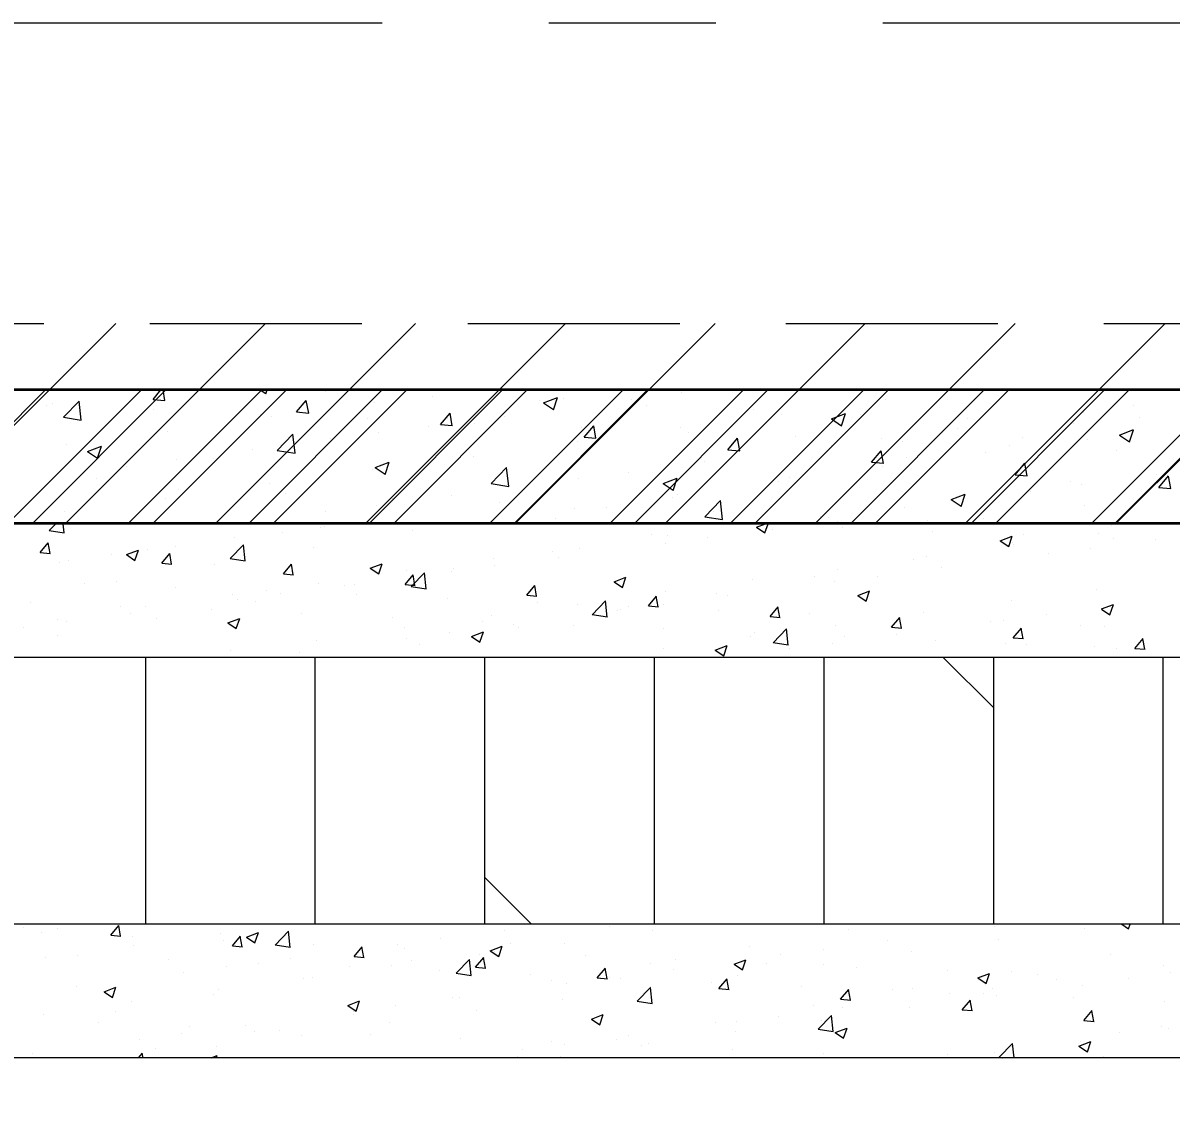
# Model space of a CAD drawing. Header units: millimetres. Extents: x 115500 to 206800, y -6300 to 53700.
# Drawn here: x 132912 to 134632, y 7281 to 8900 of the extents above; entities that cross this region are included whole.
import ezdxf

# ---------------------------------------------------------------- set-up
doc = ezdxf.new("R2010")
doc.units = ezdxf.units.MM
doc.linetypes.add('HIDDEN2', pattern=[4.7625, 3.175, -1.5875])
doc.linetypes.add('HT_Grid$0$CENTER2', pattern=[1.125, 0.75, -0.125, 0.125, -0.125])
doc.layers.get('Defpoints').update_dxf_attribs({"color": 151, "lineweight": 9})
for name, color, linetype, lineweight in [('HT_Dim Grid$0$NDC_S_DIM', 1, 'Continuous', 15), ('HT_Grid$0$NDC_S_AXIS', 5, 'HT_Grid$0$CENTER2', 13), ('NDC_S_BEAM', 3, 'HIDDEN2', 20), ('NDC_S_HATCH MATERIAL', 8, 'Continuous', 13), ('NDC_S_SLAB', 2, 'Continuous', 20), ('NDC_S_WALL', 6, 'Continuous', 35)]:
    doc.layers.add(name, color=color, linetype=linetype, lineweight=lineweight)
doc.styles.add('HT_Dim Grid$0$NDC_DIM', font='', dxfattribs={"width": 0.75})
doc.styles.get('HT_Dim Grid$0$NDC_DIM').set_extended_font_data('Dotum')
doc.dimstyles.new('HT_Dim Grid$0$NDC_dim_150', dxfattribs={"dimscale": 150, "dimtxt": 2.5, "dimasz": 1.5, "dimexe": 1.5, "dimexo": 2.5, "dimgap": 1, "dimtad": 1, "dimdec": 0, "dimzin": 0, "dimdsep": 46, "dimtxsty": 'HT_Dim Grid$0$NDC_DIM', "dimblk": 'HT_Dim Grid$0$DIMMARK', "dimcen": 0.09, "dimdle": 1.2, "dimclrd": 1, "dimclre": 1, "dimclrt": 3, "dimadec": 0, "dimazin": 0, "dimtfac": 1, "dimtdec": 0, "dimtix": 1, "dimtofl": 0, "dimtmove": 0, "dimatfit": 3, "dimfxl": 8, "dimfxlon": 1, "dimtolj": 1, "dimtzin": 0, "dimarcsym": 0})

# ---------------------------------------------------------------- blocks, each defined once
blk = doc.blocks.new('HT_Dim Grid$0$DIMMARK')
at = {"layer": 'HT_Dim Grid$0$NDC_S_DIM', "color": 1}
blk.add_line((-1.5, 0), (1, 0), dxfattribs=at)
at = {"layer": 'HT_Dim Grid$0$NDC_S_DIM', "color": 2, "const_width": 0.1}
blk.add_lwpolyline([(-0.4243, -0.4243), (0.4243, 0.4243)], dxfattribs=at)
blk = doc.blocks.new('*D64')
at = {"layer": 'Defpoints', "color": 0, "ltscale": 200, "transparency": 16777216}
for p in [(130700, 8900), (191600, 8900), (191600, -3900)]:
    blk.add_point(p, dxfattribs=at)
at = {"layer": 'HT_Dim Grid$0$NDC_S_DIM', "color": 1, "lineweight": -2, "ltscale": 200, "transparency": 16777216}
for p, q in [((130700, -2700), (130700, -4125)), ((191600, -2700), (191600, -4125)), ((130925, -3900), (191375, -3900))]:
    blk.add_line(p, q, dxfattribs=at)
at = {"layer": 'HT_Dim Grid$0$NDC_S_DIM', "color": 1, "lineweight": -2, "ltscale": 200, "transparency": 16777216, "xscale": 225, "yscale": 225, "zscale": 225, "rotation": 180}
blk.add_blockref('HT_Dim Grid$0$DIMMARK', (130700, -3900), dxfattribs=at)
at = {"layer": 'HT_Dim Grid$0$NDC_S_DIM', "color": 1, "lineweight": -2, "ltscale": 200, "transparency": 16777216, "xscale": 225, "yscale": 225, "zscale": 225}
blk.add_blockref('HT_Dim Grid$0$DIMMARK', (191600, -3900), dxfattribs=at)
at = {"layer": 'HT_Dim Grid$0$NDC_S_DIM', "color": 3, "ltscale": 200, "transparency": 16777216, "insert": (161150, -3562.2), "char_height": 375, "attachment_point": 5, "style": 'HT_Dim Grid$0$NDC_DIM'}
blk.add_mtext('\\A1;60900', dxfattribs=at)
blk = doc.blocks.new('*D69')
at = {"layer": 'Defpoints', "color": 0, "ltscale": 200, "transparency": 16777216}
for p in [(130700, 8900), (140350, 8900), (140350, -2700)]:
    blk.add_point(p, dxfattribs=at)
at = {"layer": 'HT_Dim Grid$0$NDC_S_DIM', "color": 1, "lineweight": -2, "ltscale": 200, "transparency": 16777216}
for p, q in [((130700, -1500), (130700, -2925)), ((140350, -1500), (140350, -2925)), ((130925, -2700), (140125, -2700))]:
    blk.add_line(p, q, dxfattribs=at)
at = {"layer": 'HT_Dim Grid$0$NDC_S_DIM', "color": 1, "lineweight": -2, "ltscale": 200, "transparency": 16777216, "xscale": 225, "yscale": 225, "zscale": 225, "rotation": 180}
blk.add_blockref('HT_Dim Grid$0$DIMMARK', (130700, -2700), dxfattribs=at)
at = {"layer": 'HT_Dim Grid$0$NDC_S_DIM', "color": 1, "lineweight": -2, "ltscale": 200, "transparency": 16777216, "xscale": 225, "yscale": 225, "zscale": 225}
blk.add_blockref('HT_Dim Grid$0$DIMMARK', (140350, -2700), dxfattribs=at)
at = {"layer": 'HT_Dim Grid$0$NDC_S_DIM', "color": 3, "ltscale": 200, "transparency": 16777216, "insert": (135525, -2362.2), "char_height": 375, "attachment_point": 5, "style": 'HT_Dim Grid$0$NDC_DIM'}
blk.add_mtext('\\A1;9650', dxfattribs=at)

msp = doc.modelspace()

# ---------------------------------------------------------------- linework, layer by layer
at = {"layer": 'HT_Grid$0$NDC_S_AXIS', "ltscale": 2000}
msp.add_line((120700, 8900), (201600, 8900), dxfattribs=at)
at = {"layer": 'NDC_S_BEAM', "ltscale": 100}
msp.add_line((124053.4, 8450), (150900, 8450), dxfattribs=at)
at = {"layer": 'NDC_S_HATCH MATERIAL', "linetype": 'Continuous', "ltscale": 100}
for p, q in [((132751.1, 8150), (133051.1, 8450)), ((132975.6, 8150), (133275.6, 8450)), ((133200.1, 8150), (133500.1, 8450)), ((133424.6, 8150), (133724.6, 8450)), ((133649.1, 8150), (133949.1, 8450)), ((133873.6, 8150), (134173.6, 8450)), ((134098.1, 8150), (134398.1, 8450)), ((134322.6, 8150), (134622.6, 8450)), ((134547.1, 8150), (134847.1, 8450)), ((132746.1, 8150.4), (132946.1, 8350.4)), ((132889.7, 8150.4), (133089.7, 8350.4)), ((132926.4, 8150.4), (133126.4, 8350.4)), ((133070, 8150.4), (133270, 8350.4)), ((133106.7, 8150.4), (133306.7, 8350.4)), ((133107, 8336.1), (133118.9, 8350.4)), ((133124.9, 8334.4), (133122, 8350.4)), ((133250.3, 8150.4), (133450.3, 8350.4)), ((133267.6, 8350.4), (133275.8, 8344.8)), ((133275.8, 8344.7), (133277.7, 8350.4)), ((133287, 8150.4), (133487, 8350.4)), ((133365.3, 8347.4), (133365.3, 8347.4)), ((133430.6, 8150.4), (133630.6, 8350.4)), ((133467.4, 8150.4), (133667.4, 8350.4)), ((133525.4, 8340.7), (133525.4, 8340.7)), ((133610.9, 8150.4), (133810.9, 8350.4)), ((133647.7, 8150.4), (133847.7, 8350.4)), ((133791.2, 8150.4), (133991.2, 8350.4)), ((133828, 8150.4), (134028, 8350.4)), ((133898.2, 8345.8), (133898.2, 8345.8)), ((133971.5, 8150.4), (134171.5, 8350.4)), ((134008.3, 8150.4), (134208.3, 8350.4)), ((134151.9, 8150.4), (134351.9, 8350.4)), ((134188.6, 8150.4), (134388.6, 8350.4)), ((134332.2, 8150.4), (134532.2, 8350.4)), ((134368.9, 8150.4), (134568.9, 8350.4)), ((134512.5, 8150.4), (134712.5, 8350.4)), ((134549.2, 8150.4), (134749.2, 8350.4)), ((132948.1, 8327.4), (132948.1, 8327.4)), ((132956.2, 8329.7), (132956.2, 8329.7)), ((132972.9, 8309.3), (132996.2, 8333.7)), ((132999.6, 8305.1), (132996.2, 8333.6)), ((133107, 8336.1), (133124.9, 8334.5)), ((133322.1, 8317.3), (133336.6, 8334.5)), ((133340.1, 8315.6), (133336.6, 8334.4)), ((133438.8, 8331.3), (133438.8, 8331.3)), ((133685.5, 8333.9), (133685.5, 8333.9)), ((133692, 8330.9), (133713, 8338.9)), ((133692, 8330.9), (133706.9, 8320.8)), ((133706.9, 8320.7), (133713, 8338.8)), ((133722.2, 8337.5), (133722.2, 8337.5)), ((133823.1, 8335.9), (133823.1, 8335.9)), ((133845.7, 8327.1), (133845.7, 8327.1)), ((134203.9, 8336), (134203.9, 8336)), ((134575.7, 8327), (134575.7, 8327)), ((132972.9, 8309.3), (132999.5, 8305.2)), ((133108.2, 8320.7), (133108.2, 8320.7)), ((133268.4, 8313.9), (133268.4, 8313.9)), ((133284.7, 8310.2), (133284.7, 8310.2)), ((133322.1, 8317.3), (133340.1, 8315.7)), ((133428.5, 8307.1), (133428.5, 8307.1)), ((133537.3, 8298.4), (133551.8, 8315.7)), ((133547.3, 8307.5), (133547.3, 8307.5)), ((133555.2, 8296.8), (133551.8, 8315.6)), ((133633.7, 8310.9), (133633.7, 8310.9)), ((134005.8, 8320.4), (134005.8, 8320.4)), ((134048, 8313.5), (134048, 8313.5)), ((134123.1, 8306.8), (134144.1, 8314.9)), ((134123.1, 8306.8), (134138, 8296.8)), ((134138.1, 8296.7), (134144.1, 8314.8)), ((134166, 8313.6), (134166, 8313.6)), ((134326.1, 8306.8), (134326.1, 8306.8)), ((134500.6, 8317.1), (134500.6, 8317.1)), ((134584.6, 8308.6), (134584.6, 8308.6)), ((133128.9, 8287.7), (133128.9, 8287.7)), ((133520.1, 8296), (133520.1, 8296)), ((133537.3, 8298.4), (133555.2, 8296.9)), ((133588.7, 8300.4), (133588.7, 8300.4)), ((133748.8, 8293.6), (133748.8, 8293.6)), ((133752.5, 8279.6), (133767, 8296.8)), ((133770.4, 8277.9), (133767, 8296.7)), ((133896.5, 8294.3), (133896.5, 8294.3)), ((134311.1, 8292.2), (134311.1, 8292.2)), ((134486.3, 8300.1), (134486.3, 8300.1)), ((134554.3, 8282.8), (134575.3, 8290.9)), ((134569.2, 8272.6), (134575.3, 8290.8)), ((133293, 8259.7), (133316.4, 8284)), ((133319.7, 8255.4), (133316.4, 8283.9)), ((133372.3, 8277.4), (133372.3, 8277.4)), ((133444.9, 8286.1), (133444.9, 8286.1)), ((133742.5, 8273.2), (133742.5, 8273.2)), ((133752.5, 8279.6), (133770.4, 8278)), ((133908.9, 8286.8), (133908.9, 8286.8)), ((133967.7, 8260.8), (133982.1, 8278)), ((133985.6, 8259.1), (133982.1, 8277.9)), ((134069.1, 8280.1), (134069.1, 8280.1)), ((134197.5, 8277.2), (134197.5, 8277.2)), ((134229.2, 8273.3), (134229.2, 8273.3)), ((134409.6, 8278.6), (134409.6, 8278.6)), ((134505.8, 8276.4), (134505.8, 8276.4)), ((134554.3, 8282.8), (134569.2, 8272.7)), ((132977.4, 8268.5), (132977.4, 8268.5)), ((133008.8, 8258.1), (133029.8, 8266.2)), ((133008.8, 8258.1), (133023.7, 8248.1)), ((133023.7, 8247.9), (133029.8, 8266.1)), ((133255.5, 8261.1), (133255.5, 8261.1)), ((133293, 8259.7), (133319.7, 8255.5)), ((133967.7, 8260.8), (133985.6, 8259.2)), ((134122.4, 8267.3), (134122.4, 8267.3)), ((134182.8, 8242), (134197.3, 8259.2)), ((134200.8, 8240.3), (134197.3, 8259.1)), ((134354.2, 8257.2), (134354.2, 8257.2)), ((134389.4, 8266.5), (134389.4, 8266.5)), ((134549.5, 8259.8), (134549.5, 8259.8)), ((133066.8, 8236.3), (133066.8, 8236.3)), ((133141.9, 8246.2), (133141.9, 8246.2)), ((133197.3, 8247.4), (133197.3, 8247.4)), ((133439.9, 8234.1), (133460.9, 8242.2)), ((133454.8, 8223.9), (133460.9, 8242.1)), ((133586.7, 8250.7), (133586.7, 8250.7)), ((133932.9, 8242.4), (133932.9, 8242.4)), ((134182.8, 8242), (134200.8, 8240.4)), ((134200.2, 8236.1), (134200.2, 8236.1)), ((134234.7, 8248.6), (134234.7, 8248.6)), ((134398, 8223.1), (134412.5, 8240.4)), ((134416, 8221.5), (134412.5, 8240.3)), ((133435.1, 8231.5), (133435.1, 8231.5)), ((133439.9, 8234.1), (133454.8, 8224)), ((133613.2, 8210), (133636.6, 8234.4)), ((133639.9, 8205.8), (133636.6, 8234.3)), ((133819.3, 8227.4), (133819.3, 8227.4)), ((134398, 8223.1), (134416, 8221.6)), ((134610.4, 8223.7), (134610.4, 8223.7)), ((134613.2, 8204.3), (134627.7, 8221.5)), ((134631.1, 8202.6), (134627.7, 8221.4)), ((132985.3, 8208.5), (132985.3, 8208.5)), ((133022.4, 8217.4), (133022.4, 8217.4)), ((133145.4, 8201.7), (133145.4, 8201.7)), ((133281.1, 8210.3), (133281.1, 8210.3)), ((133613.2, 8210), (133639.9, 8205.9)), ((133744.2, 8217.6), (133744.2, 8217.6)), ((133871.1, 8210.1), (133892.1, 8218.1)), ((133871.1, 8210.1), (133886, 8200)), ((133886, 8199.9), (133892.1, 8218)), ((134044.4, 8213.6), (134044.4, 8213.6)), ((134059.7, 8218.5), (134059.7, 8218.5)), ((134481.5, 8212.7), (134481.5, 8212.7)), ((134496.8, 8208.7), (134496.8, 8208.7)), ((134613.2, 8204.3), (134631.1, 8202.7)), ((133125.3, 8187.8), (133125.3, 8187.8)), ((133305.6, 8194.9), (133305.6, 8194.9)), ((133465.7, 8188.2), (133465.7, 8188.2)), ((133554.7, 8192.6), (133554.7, 8192.6)), ((133884.8, 8188.5), (133884.8, 8188.5)), ((133892.9, 8194.4), (133892.9, 8194.4)), ((133933.4, 8160.4), (133956.7, 8184.7)), ((133960.1, 8156.1), (133956.8, 8184.6)), ((134302.2, 8186), (134323.2, 8194.1)), ((134302.2, 8186), (134317.1, 8176)), ((134317.1, 8175.9), (134323.2, 8194)), ((134421.7, 8198.8), (134421.7, 8198.8)), ((132973.7, 8168.6), (132973.7, 8168.6)), ((133366, 8167.8), (133366, 8167.8)), ((133441.1, 8177.7), (133441.1, 8177.7)), ((133625.9, 8181.4), (133625.9, 8181.4)), ((133738.8, 8173.3), (133738.8, 8173.3)), ((133786, 8174.6), (133786, 8174.6)), ((133946.2, 8167.9), (133946.2, 8167.9)), ((134232.2, 8173.9), (134232.2, 8173.9)), ((134306.6, 8182.7), (134306.6, 8182.7)), ((134502.1, 8176.6), (134502.1, 8176.6)), ((133583, 8150.8), (133583, 8150.8)), ((133709.8, 8158.5), (133709.8, 8158.5)), ((133933.4, 8160.4), (133960.1, 8156.2)), ((134106.3, 8161.1), (134106.3, 8161.1)), ((134118.6, 8158.9), (134118.6, 8158.9)), ((134131.6, 8152.7), (134131.6, 8152.7)), ((134266.4, 8154.3), (134266.4, 8154.3)), ((134350.6, 8157.4), (134350.6, 8157.4)), ((132951.5, 8139.9), (132974.1, 8136.4)), ((132951.6, 8139.8), (132961.4, 8150)), ((132974.1, 8136.3), (132972.5, 8150)), ((133300.7, 8136.9), (133300.7, 8136.9)), ((133357.7, 8144.8), (133357.7, 8144.8)), ((133364.3, 8145.2), (133364.3, 8145.2)), ((133496, 8139.4), (133496, 8139.4)), ((133853.2, 8134.4), (133853.2, 8134.4)), ((134010.8, 8144.8), (134023.5, 8136.3)), ((134010.9, 8144.9), (134024.2, 8150)), ((134023.5, 8136.3), (134028.1, 8150)), ((134034.1, 8142), (134034.1, 8142)), ((134139.2, 8144.8), (134139.2, 8144.8)), ((134274.8, 8139), (134274.8, 8139)), ((134410.4, 8133.3), (134410.4, 8133.3)), ((134523.4, 8135.3), (134523.4, 8135.3)), ((134542.7, 8147.3), (134542.7, 8147.3)), ((132937.9, 8106.7), (132950.2, 8121.2)), ((132952.8, 8105.3), (132949.8, 8121.2)), ((133140.3, 8115.7), (133140.3, 8115.7)), ((133222.7, 8097.8), (133242.5, 8118.4)), ((133229.4, 8128.6), (133229.4, 8128.6)), ((133245.2, 8094.3), (133242.4, 8118.4)), ((133874.3, 8121), (133874.3, 8121)), ((133877.1, 8132.5), (133877.1, 8132.5)), ((133937.9, 8129.4), (133937.9, 8129.4)), ((134375.9, 8124.5), (134393.7, 8131.4)), ((134375.9, 8124.5), (134388.5, 8116)), ((134388.5, 8116), (134393.7, 8131.3)), ((134394.5, 8121.8), (134394.5, 8121.8)), ((134395.1, 8119), (134395.1, 8119)), ((134546, 8127.6), (134546, 8127.6)), ((134607.7, 8126.2), (134607.7, 8126.2)), ((132937.9, 8106.6), (132953.1, 8105.3)), ((133044.1, 8103.1), (133044.1, 8103.1)), ((133067.4, 8103.6), (133085.2, 8110.5)), ((133067.4, 8103.6), (133080, 8095.1)), ((133080, 8095.1), (133085.1, 8110.4)), ((133099, 8110.7), (133099, 8110.7)), ((133120.1, 8090.7), (133132.4, 8105.3)), ((133134.9, 8089.3), (133132, 8105.2)), ((133347.9, 8113.9), (133347.9, 8113.9)), ((133705, 8109), (133705, 8109)), ((133713.9, 8099.9), (133713.9, 8099.9)), ((133745.2, 8113.5), (133745.2, 8113.5)), ((134264.7, 8101.2), (134264.7, 8101.2)), ((134447.9, 8105.1), (134447.9, 8105.1)), ((134511.5, 8113.5), (134511.5, 8113.5)), ((132967, 8091.7), (132967, 8091.7)), ((132980.5, 8094.7), (132980.5, 8094.7)), ((133120.1, 8090.7), (133135.3, 8089.4)), ((133199.8, 8088.5), (133199.8, 8088.5)), ((133222.6, 8097.9), (133245.2, 8094.4)), ((133302.3, 8074.8), (133314.6, 8089.4)), ((133317.1, 8073.4), (133314.2, 8089.3)), ((133432.4, 8083.3), (133450.2, 8090.1)), ((133432.4, 8083.2), (133445, 8074.7)), ((133445, 8074.7), (133450.2, 8090.1)), ((133556.9, 8083.6), (133556.9, 8083.6)), ((133616.9, 8097.2), (133616.9, 8097.2)), ((133617.7, 8087.2), (133617.7, 8087.2)), ((134132.8, 8082.1), (134132.8, 8082.1)), ((134246.4, 8096.4), (134246.4, 8096.4)), ((134287.5, 8084), (134287.5, 8084)), ((133302.3, 8074.8), (133317.5, 8073.4)), ((133484.5, 8058.8), (133496.7, 8073.4)), ((133486.5, 8079.3), (133486.5, 8079.3)), ((133493.8, 8055.7), (133513.5, 8076.4)), ((133499.3, 8057.4), (133496.4, 8073.4)), ((133516.3, 8052.2), (133513.5, 8076.3)), ((133554.1, 8078.8), (133554.1, 8078.8)), ((133797.5, 8063), (133815.2, 8069.8)), ((133810.1, 8054.4), (133815.2, 8069.7)), ((134004.5, 8065.9), (134004.5, 8065.9)), ((134098.3, 8071), (134098.3, 8071)), ((134191.3, 8071.3), (134191.3, 8071.3)), ((133005, 8060.8), (133005, 8060.8)), ((133051.6, 8063.1), (133051.6, 8063.1)), ((133140.6, 8055.1), (133140.6, 8055.1)), ((133276.2, 8049.3), (133276.2, 8049.3)), ((133354.6, 8060.3), (133354.6, 8060.3)), ((133393.7, 8057.7), (133393.7, 8057.7)), ((133408.8, 8058.2), (133408.8, 8058.2)), ((133484.5, 8058.8), (133499.7, 8057.5)), ((133493.7, 8055.9), (133516.3, 8052.4)), ((133666.7, 8042.9), (133678.9, 8057.5)), ((133681.5, 8041.5), (133678.6, 8057.4)), ((133797.4, 8062.9), (133810.1, 8054.4)), ((133874, 8048), (133874, 8048)), ((134127.7, 8063), (134127.7, 8063)), ((134162.5, 8042.6), (134180.3, 8049.4)), ((134175.1, 8034), (134180.2, 8049.4)), ((134520.3, 8050.7), (134520.3, 8050.7)), ((132923, 8032.4), (132923, 8032.4)), ((133226.3, 8044), (133226.3, 8044)), ((133233.9, 8036.7), (133233.9, 8036.7)), ((133260.6, 8032.7), (133260.6, 8032.7)), ((133297.5, 8045.1), (133297.5, 8045.1)), ((133411.8, 8043.6), (133411.8, 8043.6)), ((133547.4, 8037.9), (133547.4, 8037.9)), ((133666.7, 8042.9), (133681.9, 8041.6)), ((133683, 8032.2), (133683, 8032.2)), ((133764.8, 8013.7), (133784.6, 8034.3)), ((133787.3, 8010.2), (133784.5, 8034.3)), ((133848.9, 8027), (133861.1, 8041.6)), ((133863.7, 8025.6), (133860.7, 8041.5)), ((133950.2, 8045.6), (133950.2, 8045.6)), ((133967.3, 8041.8), (133967.3, 8041.8)), ((134162.5, 8042.6), (134175.1, 8034)), ((134392, 8034.5), (134392, 8034.5)), ((133058.6, 8026.7), (133058.6, 8026.7)), ((133073.5, 8015.6), (133073.5, 8015.6)), ((133095.9, 8026.1), (133095.9, 8026.1)), ((133194.2, 8021), (133194.2, 8021)), ((133329.8, 8015.2), (133329.8, 8015.2)), ((133613.8, 8012.7), (133613.8, 8012.7)), ((133742.1, 8028.9), (133742.1, 8028.9)), ((133764.8, 8013.8), (133787.4, 8010.3)), ((133802, 8020.1), (133802, 8020.1)), ((133807.5, 8020.8), (133807.5, 8020.8)), ((133818.6, 8026.4), (133818.6, 8026.4)), ((133848.9, 8027), (133864, 8025.6)), ((133871.1, 8029.2), (133871.1, 8029.2)), ((133954.2, 8020.7), (133954.2, 8020.7)), ((134031.1, 8011), (134043.3, 8025.6)), ((134045.9, 8009.6), (134042.9, 8025.5)), ((134089.8, 8015), (134089.8, 8015)), ((134261.6, 8016.6), (134261.6, 8016.6)), ((134444.6, 8013.3), (134444.6, 8013.3)), ((134527.5, 8022.3), (134545.3, 8029.1)), ((134527.5, 8022.2), (134540.1, 8013.7)), ((134540.1, 8013.7), (134545.3, 8029)), ((134540.8, 8026), (134540.8, 8026)), ((132963.9, 8007.1), (132963.9, 8007.1)), ((132977.3, 8002.9), (132977.3, 8002.9)), ((133112.5, 8007.3), (133112.5, 8007.3)), ((133219, 8001.4), (133236.8, 8008.2)), ((133219, 8001.3), (133231.6, 7992.8)), ((133231.6, 7992.8), (133236.8, 8008.1)), ((133465.4, 8009.5), (133465.4, 8009.5)), ((133601, 8003.8), (133601, 8003.8)), ((133647.1, 7999.7), (133647.1, 7999.7)), ((133736.5, 7998), (133736.5, 7998)), ((134031.1, 8011), (134046.2, 8009.7)), ((134129.7, 7997.6), (134129.7, 7997.6)), ((134213.2, 7995.1), (134225.5, 8009.7)), ((134228.1, 7993.7), (134225.1, 8009.6)), ((134225.4, 8009.2), (134225.4, 8009.2)), ((134360.9, 8003.5), (134360.9, 8003.5)), ((134381.1, 8004.9), (134381.1, 8004.9)), ((134496.5, 7997.8), (134496.5, 7997.8)), ((134532.2, 7995.7), (134532.2, 7995.7)), ((132913.7, 7994.5), (132913.7, 7994.5)), ((132964.4, 7981.9), (132964.4, 7981.9)), ((133483.4, 7994.8), (133483.4, 7994.8)), ((133487.3, 7978.7), (133487.3, 7978.7)), ((133550.9, 7987), (133550.9, 7987)), ((133584, 7981), (133601.8, 7987.9)), ((133584, 7981), (133596.6, 7972.5)), ((133596.6, 7972.5), (133601.8, 7987.8)), ((133653.9, 7994.7), (133653.9, 7994.7)), ((133872.1, 7992.3), (133872.1, 7992.3)), ((134001.4, 7981.3), (134001.4, 7981.3)), ((134007.7, 7986.6), (134007.7, 7986.6)), ((134035.9, 7971.7), (134055.7, 7992.3)), ((134058.4, 7968.1), (134055.6, 7992.3)), ((134143.3, 7980.9), (134143.3, 7980.9)), ((134213.2, 7995.1), (134228.4, 7993.7)), ((134220.6, 7983.8), (134220.6, 7983.8)), ((134395.4, 7979.1), (134407.7, 7993.7)), ((134395.4, 7979.1), (134410.6, 7977.8)), ((134410.2, 7977.7), (134407.3, 7993.7)), ((133351.5, 7975.7), (133351.5, 7975.7)), ((133505.8, 7969.3), (133505.8, 7969.3)), ((133871, 7963.4), (133871, 7963.4)), ((133949.1, 7960.7), (133966.9, 7967.5)), ((133961.7, 7952.1), (133966.8, 7967.5)), ((134035.8, 7971.8), (134058.4, 7968.3)), ((134060.9, 7962.8), (134060.9, 7962.8)), ((134124.4, 7971.2), (134124.4, 7971.2)), ((134278.9, 7975.1), (134278.9, 7975.1)), ((134384.1, 7970.3), (134384.1, 7970.3)), ((134414.5, 7969.4), (134414.5, 7969.4)), ((134517.2, 7966.2), (134517.2, 7966.2)), ((134550.1, 7963.7), (134550.1, 7963.7)), ((134577.6, 7963.2), (134589.8, 7977.8)), ((134577.6, 7963.2), (134592.8, 7961.9)), ((134592.4, 7961.8), (134589.5, 7977.7)), ((133096, 7550), (133096, 7950)), ((133223.2, 7959.5), (133223.2, 7959.5)), ((133326.9, 7957.5), (133326.9, 7957.5)), ((133350, 7550), (133350, 7950)), ((133604, 7550), (133604, 7950)), ((133858, 7550), (133858, 7950)), ((133949, 7960.6), (133961.7, 7952.1)), ((134112, 7550), (134112, 7950)), ((134366, 7874), (134289.9, 7950)), ((134326.6, 7950), (134326.8, 7950.2)), ((134326.7, 7950), (134326.7, 7950.2)), ((134366, 7550), (134366, 7950)), ((134620, 7550), (134620, 7950)), ((133673.9, 7550), (133604, 7620)), ((134557.8, 7550), (134568.1, 7543.1)), ((134568.1, 7543.1), (134570.5, 7550)), ((132912.5, 7545.9), (132912.5, 7545.9)), ((132940.6, 7537.3), (132940.6, 7537.3)), ((132963.4, 7544.2), (132963.4, 7544.2)), ((133043.7, 7533.5), (133055.9, 7548.1)), ((133043.7, 7533.5), (133058.9, 7532.2)), ((133058.5, 7532.1), (133055.6, 7548)), ((133076.2, 7531.5), (133076.2, 7531.5)), ((133207.8, 7536.7), (133207.8, 7536.7)), ((133225.9, 7517.5), (133238.1, 7532.1)), ((133240.7, 7516.1), (133237.7, 7532.1)), ((133247, 7530.7), (133264.8, 7537.6)), ((133259.6, 7522.2), (133264.8, 7537.5)), ((133290, 7518.8), (133309.8, 7539.5)), ((133312.5, 7515.3), (133309.7, 7539.5)), ((133633.2, 7540.9), (133633.2, 7540.9)), ((133790.8, 7546.9), (133790.8, 7546.9)), ((133855.5, 7540.6), (133855.5, 7540.6)), ((134147.9, 7542), (134147.9, 7542)), ((134367.2, 7546.2), (134367.2, 7546.2)), ((134501.8, 7543.4), (134501.8, 7543.4)), ((133077.3, 7518.8), (133077.3, 7518.8)), ((133211.8, 7525.8), (133211.8, 7525.8)), ((133225.9, 7517.5), (133241, 7516.2)), ((133247, 7530.7), (133259.6, 7522.2)), ((133290, 7519), (133312.6, 7515.5)), ((133347.4, 7520.1), (133347.4, 7520.1)), ((133408, 7501.6), (133420.3, 7516.2)), ((133422.9, 7500.2), (133419.9, 7516.1)), ((133473.4, 7519.9), (133473.4, 7519.9)), ((133483, 7514.4), (133483, 7514.4)), ((133537, 7528.3), (133537, 7528.3)), ((133612.1, 7510.4), (133629.8, 7517.2)), ((133624.7, 7501.8), (133629.8, 7517.2)), ((133642.7, 7521.5), (133642.7, 7521.5)), ((133723.6, 7521.6), (133723.6, 7521.6)), ((133999.8, 7516.6), (133999.8, 7516.6)), ((134206.7, 7525.1), (134206.7, 7525.1)), ((134373.5, 7527.2), (134373.5, 7527.2)), ((132945.4, 7499.8), (132945.4, 7499.8)), ((132994.2, 7503.1), (132994.2, 7503.1)), ((133129.8, 7497.4), (133129.8, 7497.4)), ((133313, 7498.8), (133313, 7498.8)), ((133408, 7501.6), (133423.2, 7500.3)), ((133561.1, 7476.8), (133580.9, 7497.4)), ((133583.6, 7473.3), (133580.8, 7497.4)), ((133590.2, 7485.7), (133602.5, 7500.3)), ((133595.3, 7505.3), (133595.3, 7505.3)), ((133605, 7484.3), (133602.1, 7500.2)), ((133612, 7510.3), (133624.7, 7501.8)), ((133618.6, 7508.6), (133618.6, 7508.6)), ((133754.2, 7502.9), (133754.2, 7502.9)), ((133889.8, 7497.2), (133889.8, 7497.2)), ((133977.1, 7490.1), (133994.9, 7496.9)), ((133989.7, 7481.5), (133994.8, 7496.8)), ((134047, 7504), (134047, 7504)), ((134110.5, 7512.4), (134110.5, 7512.4)), ((134243.1, 7509.3), (134243.1, 7509.3)), ((134541.2, 7504), (134541.2, 7504)), ((133216.8, 7486.1), (133216.8, 7486.1)), ((133265.4, 7491.7), (133265.4, 7491.7)), ((133401, 7486), (133401, 7486)), ((133464.9, 7487.5), (133464.9, 7487.5)), ((133494.5, 7496.1), (133494.5, 7496.1)), ((133536.6, 7480.2), (133536.6, 7480.2)), ((133590.2, 7485.7), (133605.4, 7484.3)), ((133772.4, 7469.7), (133784.7, 7484.3)), ((133787.2, 7468.3), (133784.3, 7484.2)), ((133851.7, 7491.2), (133851.7, 7491.2)), ((133886.5, 7482.9), (133886.5, 7482.9)), ((133977.1, 7490), (133989.7, 7481.5)), ((134025.4, 7491.4), (134025.4, 7491.4)), ((134111.1, 7490.2), (134111.1, 7490.2)), ((134161, 7485.7), (134161, 7485.7)), ((134296.5, 7480), (134296.5, 7480)), ((134620.5, 7488.2), (134620.5, 7488.2)), ((133153.2, 7477.8), (133153.2, 7477.8)), ((133333, 7468.4), (133333, 7468.4)), ((133346.4, 7470.7), (133346.4, 7470.7)), ((133561, 7476.9), (133583.6, 7473.4)), ((133672.1, 7474.5), (133672.1, 7474.5)), ((133703.5, 7465.7), (133703.5, 7465.7)), ((133772.4, 7469.7), (133787.6, 7468.4)), ((133790.3, 7470.3), (133790.3, 7470.3)), ((133807.7, 7468.8), (133807.7, 7468.8)), ((133943.3, 7463), (133943.3, 7463)), ((133954.6, 7453.8), (133966.8, 7468.4)), ((133969.4, 7452.4), (133966.5, 7468.3)), ((133982.8, 7474), (133982.8, 7474)), ((134342.1, 7469.7), (134359.9, 7476.5)), ((134342.1, 7469.7), (134354.7, 7461.1)), ((134354.7, 7461.1), (134359.9, 7476.5)), ((134393.1, 7478.6), (134393.1, 7478.6)), ((134432.1, 7474.3), (134432.1, 7474.3)), ((134460.1, 7467), (134460.1, 7467)), ((134567.7, 7468.5), (134567.7, 7468.5)), ((134630.6, 7477.9), (134630.6, 7477.9)), ((132992.8, 7456.6), (132992.8, 7456.6)), ((133033.6, 7448.8), (133051.4, 7455.6)), ((133033.6, 7448.8), (133046.2, 7440.2)), ((133046.2, 7440.2), (133051.4, 7455.6)), ((133198.3, 7445.2), (133198.3, 7445.2)), ((133204.7, 7452.1), (133204.7, 7452.1)), ((133726.8, 7461.9), (133726.8, 7461.9)), ((133832.2, 7434.8), (133852, 7455.4)), ((133854.7, 7431.2), (133851.9, 7455.4)), ((133852.4, 7456.1), (133852.4, 7456.1)), ((133954.6, 7453.8), (133969.8, 7452.5)), ((134078.9, 7457.3), (134078.9, 7457.3)), ((134136.8, 7437.8), (134149, 7452.4)), ((134151.6, 7436.4), (134148.7, 7452.4)), ((134214.5, 7451.6), (134214.5, 7451.6)), ((134244.9, 7453.1), (134244.9, 7453.1)), ((134300.3, 7446), (134300.3, 7446)), ((134350.1, 7445.9), (134350.1, 7445.9)), ((134363.9, 7454.4), (134363.9, 7454.4)), ((134498.7, 7458.9), (134498.7, 7458.9)), ((133074.2, 7434.3), (133074.2, 7434.3)), ((133398.6, 7428.5), (133416.4, 7435.3)), ((133398.6, 7428.4), (133411.2, 7419.9)), ((133411.2, 7419.9), (133416.4, 7435.2)), ((133470.1, 7428.1), (133470.1, 7428.1)), ((133555.4, 7440.3), (133555.4, 7440.3)), ((133566.3, 7440.8), (133566.3, 7440.8)), ((133720.5, 7437), (133720.5, 7437)), ((133832.1, 7434.9), (133854.7, 7431.4)), ((134136.8, 7437.8), (134152, 7436.5)), ((134319, 7421.9), (134331.2, 7436.5)), ((134333.8, 7420.5), (134330.8, 7436.4)), ((134370.4, 7442.6), (134370.4, 7442.6)), ((134485.7, 7440.1), (134485.7, 7440.1)), ((134621.3, 7434.4), (134621.3, 7434.4)), ((132942.3, 7415.2), (132942.3, 7415.2)), ((133050.2, 7419.8), (133050.2, 7419.8)), ((133406.6, 7419.7), (133406.6, 7419.7)), ((133407.3, 7414.9), (133407.3, 7414.9)), ((133592.2, 7420.8), (133592.2, 7420.8)), ((133763.7, 7408.1), (133781.4, 7415)), ((133776.3, 7399.6), (133781.4, 7414.9)), ((134043.7, 7412.2), (134043.7, 7412.2)), ((134096.8, 7427.7), (134096.8, 7427.7)), ((134103.3, 7392.7), (134123, 7413.3)), ((134125.8, 7389.2), (134123, 7413.3)), ((134139.9, 7424.9), (134139.9, 7424.9)), ((134240, 7424.7), (134240, 7424.7)), ((134319, 7421.9), (134334.1, 7420.6)), ((134501.1, 7406), (134513.4, 7420.6)), ((134516, 7404.6), (134513, 7420.5)), ((133025.7, 7402.4), (133025.7, 7402.4)), ((133161.3, 7396.7), (133161.3, 7396.7)), ((133246.1, 7398.6), (133246.1, 7398.6)), ((133461.8, 7402.9), (133461.8, 7402.9)), ((133763.6, 7408.1), (133776.3, 7399.5)), ((133948.7, 7402.3), (133948.7, 7402.3)), ((133980.1, 7403.9), (133980.1, 7403.9)), ((134108.1, 7405.7), (134108.1, 7405.7)), ((134128.7, 7387.8), (134146.5, 7394.6)), ((134141.3, 7379.2), (134146.4, 7394.6)), ((134501.1, 7406), (134516.3, 7404.6)), ((134617.3, 7396.4), (134617.3, 7396.4)), ((133086.4, 7377.6), (133086.4, 7377.6)), ((133149.9, 7385.9), (133149.9, 7385.9)), ((133259.1, 7389.5), (133259.1, 7389.5)), ((133296.9, 7391), (133296.9, 7391)), ((133329.9, 7383.9), (133329.9, 7383.9)), ((133432.5, 7385.2), (133432.5, 7385.2)), ((133568.1, 7379.5), (133568.1, 7379.5)), ((133800.5, 7376.9), (133800.5, 7376.9)), ((133819.7, 7382.7), (133819.7, 7382.7)), ((133979.8, 7389.4), (133979.8, 7389.4)), ((134103.2, 7392.8), (134125.8, 7389.3)), ((134128.7, 7387.7), (134141.3, 7379.2)), ((134553.7, 7388), (134553.7, 7388)), ((134627.5, 7393.4), (134627.5, 7393.4)), ((133111, 7364), (133111, 7364)), ((133201.6, 7367.6), (133201.6, 7367.6)), ((133659.9, 7361.7), (133659.9, 7361.7)), ((133703.6, 7373.8), (133703.6, 7373.8)), ((133723.5, 7370.1), (133723.5, 7370.1)), ((133839.2, 7368.1), (133839.2, 7368.1)), ((133849.3, 7371.5), (133849.3, 7371.5)), ((133974.8, 7362.3), (133974.8, 7362.3)), ((134374.3, 7350.7), (134394.1, 7371.3)), ((134393.3, 7366.9), (134393.3, 7366.9)), ((134396.5, 7350), (134394, 7371.3)), ((134493.7, 7367.4), (134511.5, 7374.3)), ((134493.7, 7367.4), (134506.3, 7358.9)), ((134495.6, 7374.3), (134495.6, 7374.3)), ((134506.3, 7358.9), (134511.5, 7374.2)), ((132925.9, 7356.5), (132925.9, 7356.5)), ((133085.3, 7350), (133091.2, 7357)), ((133092.1, 7350), (133090.8, 7356.9)), ((133194.2, 7350), (133203, 7353.4)), ((133201.9, 7350), (133203, 7353.3)), ((133652.4, 7351.4), (133652.4, 7351.4)), ((133717.4, 7352.5), (133717.4, 7352.5)), ((134110.4, 7356.6), (134110.4, 7356.6)), ((134246, 7350.9), (134246, 7350.9)), ((134297.1, 7354.2), (134297.1, 7354.2)), ((134367.3, 7358), (134367.3, 7358)), ((134374.3, 7350.8), (134379.5, 7350)), ((134530.7, 7352.4), (134530.7, 7352.4))]:
    msp.add_line(p, q, dxfattribs=at)
at = {"layer": 'NDC_S_SLAB', "ltscale": 10}
for p, q in [((128300, 8150), (151200, 8150)), ((128300, 7950), (151000, 7950)), ((151000, 7550), (125900, 7550)), ((151200, 7350), (125900, 7350))]:
    msp.add_line(p, q, dxfattribs=at)
at = {"layer": 'NDC_S_WALL', "ltscale": 100}
for p, q in [((139550, 8350.4), (131500, 8350.4)), ((139750, 8150.4), (131300, 8150.4))]:
    msp.add_line(p, q, dxfattribs=at)

# ---------------------------------------------------------------- dimensions: what is measured, and where the dimension line sits
at = {"layer": 'HT_Dim Grid$0$NDC_S_DIM', "ltscale": 200}
for base, p2, picture, middle in [((191600, -3900), (191600, 8900), '*D64', (161150, -3562.2)), ((140350, -2700), (140350, 8900), '*D69', (135525, -2362.2))]:
    dim = msp.add_linear_dim(base=base, p1=(130700, 8900), p2=p2, dimstyle='HT_Dim Grid$0$NDC_dim_150', override={"dimtmove": 1}, dxfattribs=at)
    dim.commit()
    dim.dimension.update_dxf_attribs({"geometry": picture, "text_midpoint": middle})

doc.saveas('drawing.dxf')
